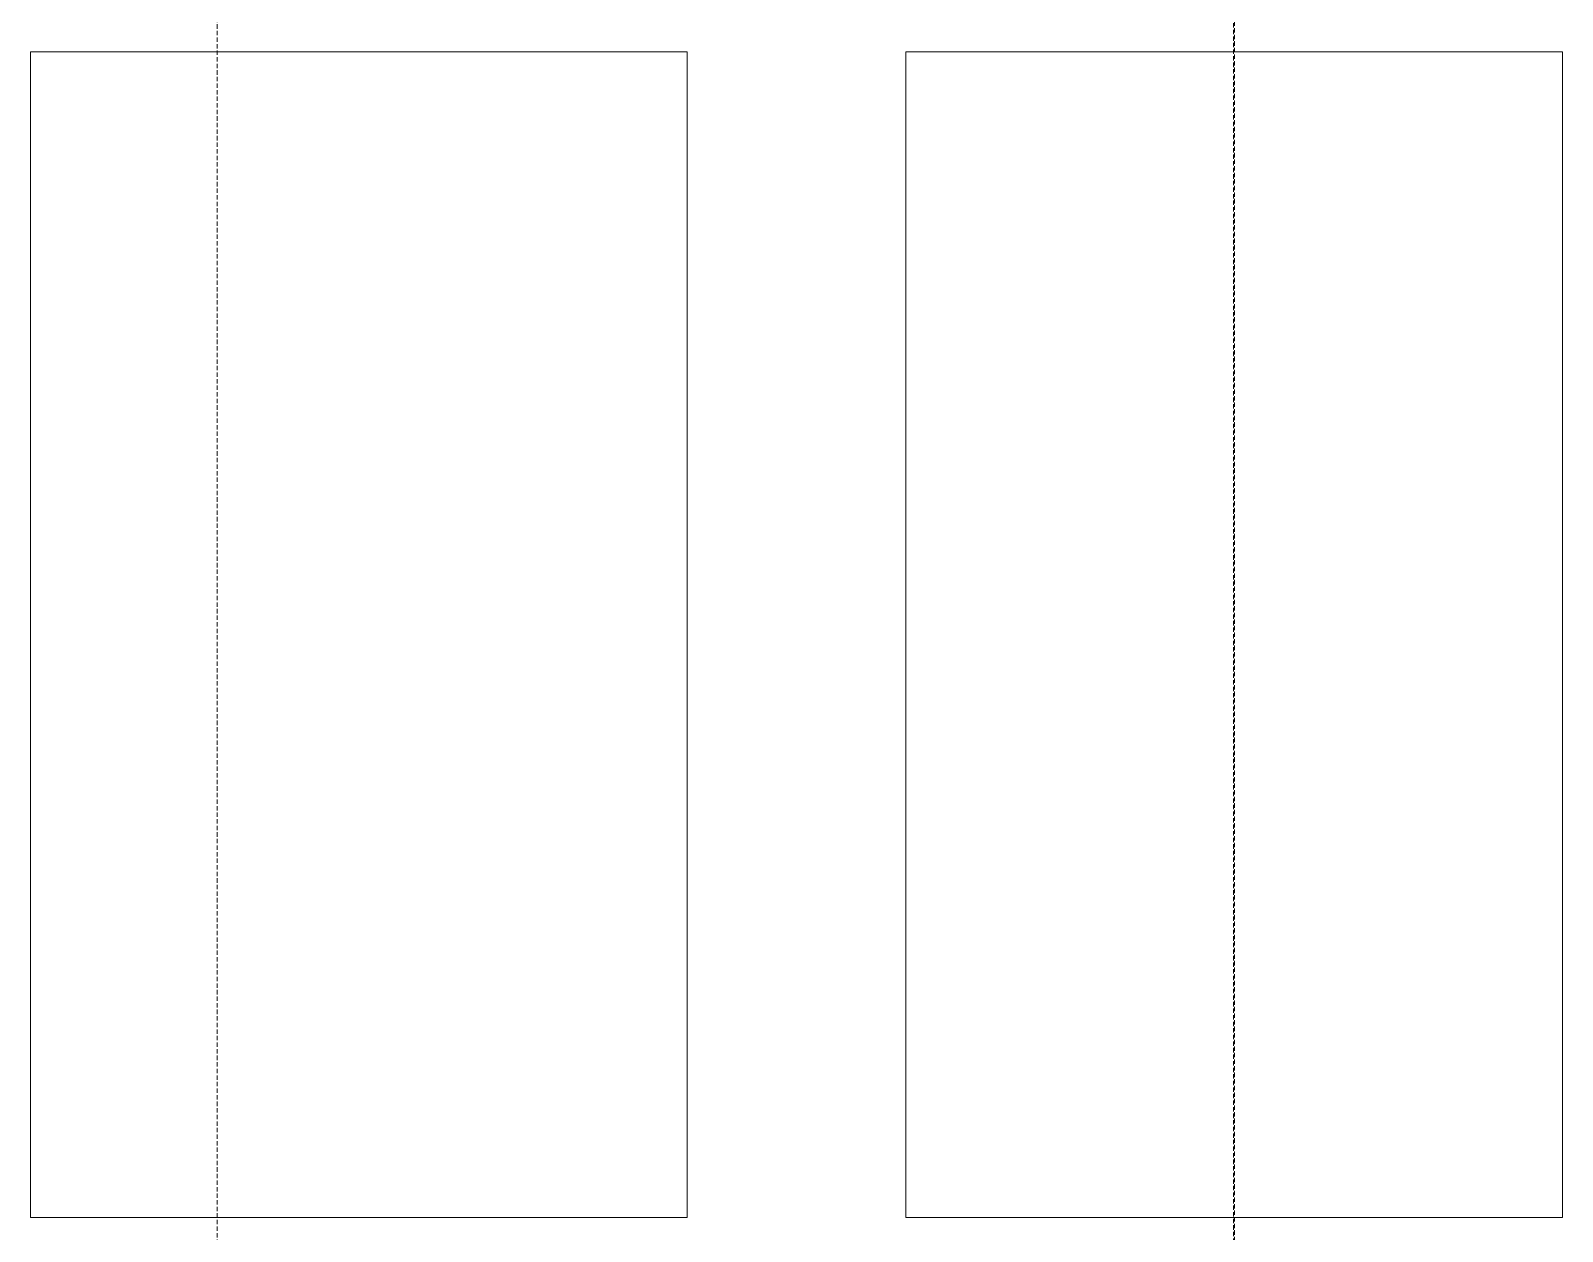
# Model space of a CAD drawing. Header units: millimetres. Extents: x -794326 to -715748, y -17796 to 22353.
# Drawn here: x -742858 to -742158, y 7255 to 7804 of the extents above; entities that cross this region are included whole.
import ezdxf

# ---------------------------------------------------------------- set-up
doc = ezdxf.new("R2010")
doc.units = ezdxf.units.MM
doc.linetypes.add('DPA_Hidden 50', pattern=[3, 2, -1])
doc.layers.add('A-DETL', color=1, linetype='Continuous', lineweight=70)
doc.layers.add('A-GLAZ-CURT', color=2, linetype='Continuous', lineweight=9)

# ---------------------------------------------------------------- blocks, each defined once
blk = doc.blocks.new('DPA_CP_Metal Ceiling Panel - Vertical Panel with Gap-10965286-4282-01 ENLARGED LOWER PLATFORM LEVEL - REFLECTED CEILING PLAN - SHEET 3')
at = {"layer": 'A-GLAZ-CURT'}
for p, q in [((-744857.87, 7794.02), (-744857.87, 7261.52)), ((-744557.87, 7794.02), (-744857.87, 7794.02)), ((-744557.87, 7794.02), (-744857.87, 7794.02)), ((-744857.87, 7794.02), (-744857.87, 7261.52)), ((-744857.87, 7261.52), (-744857.87, 7794.02)), ((-744857.87, 7794.02), (-744557.87, 7794.02)), ((-744557.87, 7794.02), (-744557.87, 7261.52)), ((-744557.87, 7261.52), (-744557.87, 7794.02)), ((-744557.87, 7794.02), (-744557.87, 7261.52)), ((-744557.87, 7261.52), (-744857.87, 7261.52)), ((-744857.87, 7261.52), (-744557.87, 7261.52)), ((-744557.87, 7261.52), (-744857.87, 7261.52))]:
    blk.add_line(p, q, dxfattribs=at)

msp = doc.modelspace()

# ---------------------------------------------------------------- linework, layer by layer
at = {"layer": 'A-DETL', "color": 55, "linetype": 'DPA_Hidden 50', "lineweight": 9}
for p, q in [((-742308.16, 7199.02), (-742308.16, 14999.02)), ((-742772.66, 5461.51), (-742772.66, 14661.51)), ((-742307.66, 6011.75), (-742307.66, 14661.51))]:
    msp.add_line(p, q, dxfattribs=at)

# ---------------------------------------------------------------- block references
at = {"layer": 'A-GLAZ-CURT'}
for p in [(2000, 0), (2400, 0)]:
    msp.add_blockref('DPA_CP_Metal Ceiling Panel - Vertical Panel with Gap-10965286-4282-01 ENLARGED LOWER PLATFORM LEVEL - REFLECTED CEILING PLAN - SHEET 3', p, dxfattribs=at)

doc.saveas('drawing.dxf')
